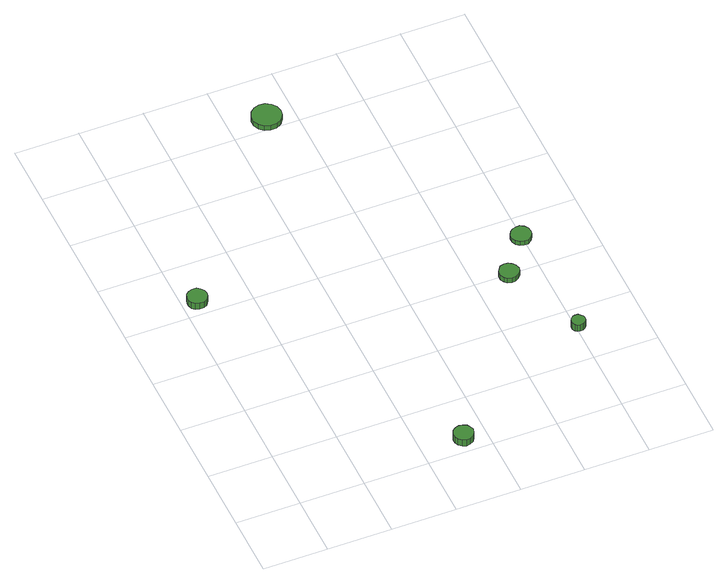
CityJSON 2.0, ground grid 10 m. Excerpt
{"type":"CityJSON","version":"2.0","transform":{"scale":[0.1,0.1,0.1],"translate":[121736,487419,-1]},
"CityObjects":{
"tree1":{"type":"SolitaryVegetationObject","attributes":{"function":"something"},"geometry":[{"type":"MultiSurface","lod":"1","boundaries":[[[0,1,2,3,4,5,6,7,8,9,10,11,12,13,14]],[[15,16,17,18,19,20,21,22,23,24,25,26,27,28,29]],[[0,29,28,1]],[[1,28,27,2]],[[2,27,26,3]],[[3,26,25,4]],[[4,25,24,5]],[[5,24,23,6]],[[6,23,22,7]],[[7,22,21,8]],[[8,21,20,9]],[[9,20,19,10]],[[10,19,18,11]],[[11,18,17,12]],[[12,17,16,13]],[[13,16,15,14]],[[14,15,29,0]]]}]},
"tree2":{"type":"SolitaryVegetationObject","attributes":{"function":"something"},"geometry":[{"type":"MultiSurface","lod":"1","boundaries":[[[30,31,32,33,34,35,36,37,38,39,40,41,42,43,44]],[[45,46,47,48,49,50,51,52,53,54,55,56,57,58,59]],[[30,59,58,31]],[[31,58,57,32]],[[32,57,56,33]],[[33,56,55,34]],[[34,55,54,35]],[[35,54,53,36]],[[36,53,52,37]],[[37,52,51,38]],[[38,51,50,39]],[[39,50,49,40]],[[40,49,48,41]],[[41,48,47,42]],[[42,47,46,43]],[[43,46,45,44]],[[44,45,59,30]]]}]},
"tree3":{"type":"SolitaryVegetationObject","attributes":{"function":"something"},"geometry":[{"type":"MultiSurface","lod":"1","boundaries":[[[60,61,62,63,64,65,66,67,68,69,70,71,72,73,74]],[[75,76,77,78,79,80,81,82,83,84,85,86,87,88,89]],[[60,89,88,61]],[[61,88,87,62]],[[62,87,86,63]],[[63,86,85,64]],[[64,85,84,65]],[[65,84,83,66]],[[66,83,82,67]],[[67,82,81,68]],[[68,81,80,69]],[[69,80,79,70]],[[70,79,78,71]],[[71,78,77,72]],[[72,77,76,73]],[[73,76,75,74]],[[74,75,89,60]]]}]},
"tree4":{"type":"SolitaryVegetationObject","attributes":{"function":"something"},"geometry":[{"type":"MultiSurface","lod":"1","boundaries":[[[90,91,92,93,94,95,96,97,98,99,100,101,102,103,104]],[[105,106,107,108,109,110,111,112,113,114,115,116,117,118,119]],[[90,119,118,91]],[[91,118,117,92]],[[92,117,116,93]],[[93,116,115,94]],[[94,115,114,95]],[[95,114,113,96]],[[96,113,112,97]],[[97,112,111,98]],[[98,111,110,99]],[[99,110,109,100]],[[100,109,108,101]],[[101,108,107,102]],[[102,107,106,103]],[[103,106,105,104]],[[104,105,119,90]]]}]},
"tree5":{"type":"SolitaryVegetationObject","attributes":{"function":"something"},"geometry":[{"type":"MultiSurface","lod":"1","boundaries":[[[120,121,122,123,124,125,126,127,128,129,130,131,132,133,134]],[[135,136,137,138,139,140,141,142,143,144,145,146,147,148,149]],[[120,149,148,121]],[[121,148,147,122]],[[122,147,146,123]],[[123,146,145,124]],[[124,145,144,125]],[[125,144,143,126]],[[126,143,142,127]],[[127,142,141,128]],[[128,141,140,129]],[[129,140,139,130]],[[130,139,138,131]],[[131,138,137,132]],[[132,137,136,133]],[[133,136,135,134]],[[134,135,149,120]]]}]},
"tree6":{"type":"SolitaryVegetationObject","attributes":{"function":"something"},"geometry":[{"type":"MultiSurface","lod":"1","boundaries":[[[150,151,152,153,154,155,156,157,158,159,160,161,162,163,164]],[[165,166,167,168,169,170,171,172,173,174,175,176,177,178,179]],[[150,179,178,151]],[[151,178,177,152]],[[152,177,176,153]],[[153,176,175,154]],[[154,175,174,155]],[[155,174,173,156]],[[156,173,172,157]],[[157,172,171,158]],[[158,171,170,159]],[[159,170,169,160]],[[160,169,168,161]],[[161,168,167,162]],[[162,167,166,163]],[[163,166,165,164]],[[164,165,179,150]]]}]}
},
"vertices":[
[38,426,19],[37,432,19],[33,437,19],[28,441,19],[21,441,19],[15,439,19],[10,435,19],[8,429,19],[8,423,19],[10,417,19],[15,413,19],[21,411,19],[28,411,19],[33,414,19],[37,420,19],[37,420,7],[33,414,7],[28,411,7],[21,411,7],[15,413,7],[10,417,7],[8,423,7],[8,429,7],[10,435,7],[15,439,7],[21,441,7],[28,441,7],[33,437,7],[37,432,7],[38,426,7],
[279,22,24],[277,28,24],[274,33,24],[268,36,24],[262,37,24],[256,35,24],[251,31,24],[248,25,24],[248,18,24],[251,13,24],[256,8,24],[262,6,24],[268,7,24],[274,10,24],[277,15,24],[277,15,12],[274,10,12],[268,7,12],[262,6,12],[256,8,12],[251,13,12],[248,18,12],[248,25,12],[251,31,12],[256,35,12],[262,37,12],[268,36,12],[274,33,12],[277,28,12],[279,22,12],
[280,720,16],[278,730,16],[272,737,16],[264,742,16],[255,743,16],[246,740,16],[239,734,16],[235,725,16],[235,716,16],[239,707,16],[246,701,16],[255,698,16],[264,699,16],[272,703,16],[278,711,16],[278,711,7],[272,703,7],[264,699,7],[255,698,7],[246,701,7],[239,707,7],[235,716,7],[235,725,7],[239,734,7],[246,740,7],[255,743,7],[264,742,7],[272,737,7],[278,730,7],[280,720,7],
[469,298,16],[467,305,16],[463,310,16],[458,313,16],[452,314,16],[445,312,16],[441,307,16],[438,302,16],[438,295,16],[441,289,16],[445,285,16],[452,283,16],[458,284,16],[463,287,16],[467,292,16],[467,292,7],[463,287,7],[458,284,7],[452,283,7],[445,285,7],[441,289,7],[438,295,7],[438,302,7],[441,307,7],[445,312,7],[452,314,7],[458,313,7],[463,310,7],[467,305,7],[469,298,7],
[514,165,22],[513,169,22],[510,172,22],[507,175,22],[502,175,22],[498,174,22],[495,171,22],[493,167,22],[493,162,22],[495,158,22],[498,155,22],[502,154,22],[507,155,22],[510,157,22],[513,160,22],[513,160,9],[510,157,9],[507,155,9],[502,154,9],[498,155,9],[495,158,9],[493,162,9],[493,167,9],[495,171,9],[498,174,9],[502,175,9],[507,175,9],[510,172,9],[513,169,9],[514,165,9],
[514,360,15],[513,367,15],[509,372,15],[503,376,15],[497,376,15],[491,374,15],[486,370,15],[483,364,15],[483,357,15],[486,351,15],[491,347,15],[497,345,15],[503,345,15],[509,349,15],[513,354,15],[513,354,7],[509,349,7],[503,345,7],[497,345,7],[491,347,7],[486,351,7],[483,357,7],[483,364,7],[486,370,7],[491,374,7],[497,376,7],[503,376,7],[509,372,7],[513,367,7],[514,360,7]
]}
